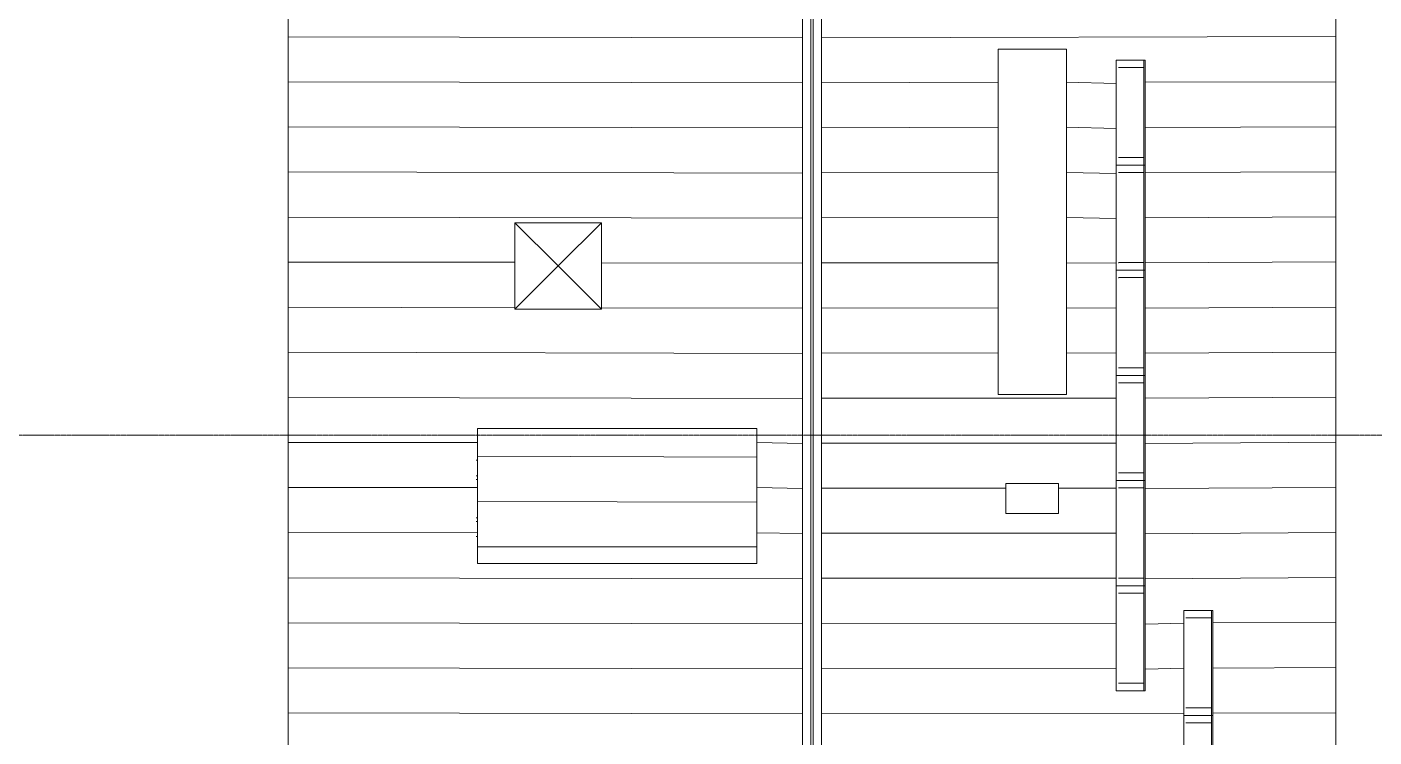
# Model space of a CAD drawing. Header units: millimetres. Extents: x -32 to 417638015, y -35 to 175284279.
# Drawn here: x 416899760 to 416917699, y 175264224 to 175273679 of the extents above; entities that cross this region are included whole.
import ezdxf

# ---------------------------------------------------------------- set-up
doc = ezdxf.new("R2010")
doc.units = ezdxf.units.MM
doc.linetypes.add('ADSK_Линия сетки', pattern=[25, 20, -2.5, 0, -2.5])
for name, color, linetype, lineweight in [('Воздуховоды', 7, 'Continuous', 18), ('Крыша', 7, 'Continuous', 9), ('Крыша штриховка', 7, 'Continuous', 9), ('Обобщенные модели', 7, 'Continuous', 18), ('Ограждение', 7, 'Continuous', 9), ('Оси', 253, 'Continuous', 9), ('Панели витража', 7, 'Continuous', 9), ('Перекрытие', 7, 'Continuous', 18), ('Стены наружные', 7, 'Continuous', 18), ('ШТРИХОВКА', 252, 'Continuous', 15)]:
    doc.layers.add(name, color=color, linetype=linetype, lineweight=lineweight)

# ---------------------------------------------------------------- blocks, each defined once
blk = doc.blocks.new('План 2 этажа')
at = {"layer": 'Крыша штриховка'}
h = blk.add_hatch(dxfattribs=at)
h.set_pattern_fill('FP_7', color=8, style=0, pattern_type=2)
h.set_pattern_definition([(0, (3122.886373053712, 338.699590410115), (0, 600), [])])
h.paths.add_polyline_path([(24948.80004635948, 18230.27166646549), (24948.66666336945, 43997.50480981125), (18096.35737305385, 43997.50480981126), (18096.35737305379, 21280.01757361874), (18240.31163832342, 21280.01757361874), (18394.57282858778, 21377.53129004146), (19190.80277217343, 20129.98887835853), (19193.947741215, 20124.20760816528), (18993.34485385375, 20101.85014254496), (19551.94719633606, 18893.73191051071), (19545.10929597431, 18901.77845665161), (19104.57185560354, 19591.0267576683), (19576.17915188265, 18230.2716664655), (24948.66666336945, 18230.27166646549)])
h.paths.add_polyline_path([(24338.50767186418, 25951.60090938563), (20618.50767186418, 25951.60090938563), (20618.50767186418, 27751.60090938567), (24338.50767186418, 27751.60090938567), (24338.50767186418, 26167.42987425793)])
h.paths.add_polyline_path([(24340.70906867704, 29410.6977985118), (23259.92214682029, 29410.6977985118), (23259.92214682029, 30560.6977985118), (24409.92214682029, 30560.6977985118), (24409.92214682029, 29410.6977985118), (24400.54117575276, 29410.6977985118)])
h.paths.add_polyline_path([(20618.50767186424, 35171.60090938564), (20618.50767186424, 36971.60090938568), (24338.50767186424, 36971.60090938568), (24338.50767186424, 35171.60090938564), (20669.9788869617, 35171.60090938564)])
h.paths.add_polyline_path([(21693.91914284875, 38560.69779851181), (21118.91914284875, 38560.69779851181), (21118.91914284875, 39710.69779851181), (22268.91914284875, 39710.69779851181), (22268.91914284875, 38560.69779851181), (21808.01363180799, 38560.69779851181)])
h = blk.add_hatch(dxfattribs=at)
h.set_pattern_fill('FP_8', color=8, style=0, pattern_type=2)
h.set_pattern_definition([(180, (4673.154373053752, 338.699590410115), (-7.347880794884119e-14, -600), [])])
h.paths.add_polyline_path([(29136.20403878472, 18230.27166646548), (29736.17588117236, 18230.27166646548), (31176.10949318006, 20365.06103687772), (31041.7371925211, 20388.47379282475), (31049.79390968848, 20401.66621146742), (31548.03242771537, 21069.77192170205), (31547.81466776808, 21140.01757361866), (31600.41798433103, 21140.01757361866), (31840.3595587149, 21461.76374571993), (31890.58216624544, 21424.31033503338), (32046.27519490768, 21655.13474239755), (32046.79058031493, 21307.81821778747), (32051.35737305379, 21304.41254109365), (32051.35737305385, 43997.50480981122), (25198.9146997481, 43997.50480981125), (25198.9146997481, 18230.27166646549), (27042.43535107706, 18230.27166646549)])
h.paths.add_polyline_path([(26383.64985499316, 19200.69779851178), (25439.92129636434, 19200.69779851178), (25439.92129636434, 20350.69779851179), (26589.92129636434, 20350.69779851179), (26589.92129636434, 19200.69779851178)])
h.paths.add_polyline_path([(28089.31969493092, 20711.69618810479), (27678.92162562296, 20711.69618810479), (27678.92162562296, 21461.69618810479), (28428.92162562296, 21461.69618810479), (28428.92162562296, 20711.69618810479), (28266.70939170063, 20711.69618810479)])
h.paths.add_polyline_path([(27655.92162562296, 22483.69152981743), (27655.92162562296, 22883.69152981743), (28355.92162562296, 22883.69152981743), (28355.92162562296, 22483.69152981743), (27678.92162562296, 22483.69152981743)])
h.paths.add_polyline_path([(28977.4077714663, 23480.20236718758), (28964.04469707707, 23480.20236718758), (28964.04469707707, 27680.20236718758), (29353.24429588864, 27680.20236718758), (29353.24429588864, 23480.20236718758), (28979.12149267871, 23480.20236718758)])
h.paths.add_polyline_path([(27655.92162562296, 23983.69959040963), (27550.92272609228, 23983.69959040963), (27550.92272609228, 27393.69959040962), (28460.92272609228, 27393.69959040962), (28460.92272609228, 23983.69959040963), (27715.35852628259, 23983.69959040963)])
h.paths.add_polyline_path([(30057.63901589601, 26149.66644219966), (30023.3146223661, 26149.66644219966), (30023.3146223661, 34549.66644219966), (30412.51422117767, 34549.66644219966), (30412.51422117767, 26149.66644219966), (30183.08838263853, 26149.66644219966)])
h.paths.add_polyline_path([(27989.24818123167, 29052.61847435495), (25770.56471138465, 29052.61847435495), (25770.56471138465, 30852.61847435496), (29489.20707424323, 30852.61847435502), (29489.20707424323, 29052.61847435495), (28089.31969493092, 29052.61847435495)])
h.paths.add_polyline_path([(29126.05215494643, 33477.57779851183), (29122.64611977147, 33477.57779851183), (29122.64611977147, 41877.57779851183), (29511.84571858309, 41877.57779851183), (29511.84571858303, 33477.57779851183), (29127.75672032143, 33477.57779851183)])
h.paths.add_polyline_path([(27655.92162562301, 35838.70152981744), (27655.92162562301, 36238.70152981744), (28355.92162562301, 36238.70152981744), (28355.92162562301, 35838.70152981744), (28089.31969493092, 35838.70152981744)])
h.paths.add_polyline_path([(27550.92272609228, 37423.69959040963), (27550.92272609228, 42023.69959040964), (28460.92272609228, 42023.69959040964), (28460.92272609228, 37423.69959040963), (27854.65362929914, 37423.69959040963)])
h = blk.add_hatch(dxfattribs=at)
h.set_pattern_fill('FP_21', color=8, style=0, pattern_type=2)
h.set_pattern_definition([(0, (801.1603730537463, 3158.699590410116), (0, 600), [])])
h.paths.add_polyline_path([(24338.50767186424, 35171.60090938564), (24338.50767186424, 36971.60090938565), (20618.50767186424, 36971.60090938568), (20618.50767186424, 35171.60090938568), (23901.78231951559, 35171.60090938564)])
at = {"layer": 'Воздуховоды', "color": 8}
for p, q in [((21118.91914284879, 39710.69779851179), (21693.91914284875, 39135.69779851177)), ((21118.91914284883, 38560.69779851176), (21118.91914284882, 39710.69779851176)), ((22268.91914284874, 39710.69779851176), (21118.91914284874, 39710.69779851176)), ((21118.91914284874, 38560.69779851176), (21118.91914284874, 39710.69779851176)), ((22268.91914284874, 39710.69779851176), (21118.91914284874, 39710.69779851176)), ((21693.91914284875, 39135.69779851177), (22268.91914284868, 39710.69779851179)), ((22268.91914284866, 39710.69779851176), (22268.91914284864, 38560.69779851176)), ((22268.91914284874, 39710.69779851176), (22268.91914284874, 38560.69779851176)), ((21693.91914284875, 39135.69779851177), (21118.9191428488, 38560.69779851173)), ((22268.91914284868, 38560.69779851173), (21693.91914284875, 39135.69779851177)), ((21118.91914284874, 38560.69779851176), (22268.91914284874, 38560.69779851176)), ((22268.91914284874, 38560.69779851176), (21118.91914284874, 38560.69779851176))]:
    blk.add_line(p, q, dxfattribs=at)
at = {"layer": 'Крыша', "color": 8}
for p, q in [((18096.35737305379, 43997.50480981121), (18096.35737305379, 21280.01757361873)), ((32051.35737305379, 21304.41254109362), (32051.35737305379, 43997.50480981117)), ((20618.50767186418, 36971.60090938564), (24338.50767186418, 36971.6009093856)), ((20618.50767186418, 36971.60090938564), (20618.50767186418, 35171.60090938564)), ((24338.50767186418, 36971.6009093856), (24338.50767186418, 35171.6009093856)), ((27655.92162562296, 36238.70152981741), (27656.92162562296, 36238.70152981741)), ((27656.92162562296, 35838.70152981741), (27655.92162562296, 35838.70152981741)), ((24338.50767186418, 35171.6009093856), (20618.50767186418, 35171.60090938564))]:
    blk.add_line(p, q, dxfattribs=at)
at = {"layer": 'Обобщенные модели', "color": 8, "lineweight": 9}
for p, q in [((29122.64611977146, 41877.57779851175), (29123.92917123112, 41877.57779851175)), ((29122.64611977145, 40477.57779851175), (29122.64611977146, 41877.57779851175)), ((29139.87172645547, 41877.57779851175), (29123.92917123113, 41877.57779851175)), ((29139.87172645546, 41877.57779851175), (29149.12786059924, 41877.57779851175)), ((29149.12786059924, 41877.57779851175), (29156.97051330137, 41877.57779851175)), ((29156.97051330136, 41877.57779851175), (29490.07469094317, 41877.57779851175)), ((29490.07469094317, 41877.57779851175), (29493.17521138029, 41877.57779851175)), ((29493.9374794321, 41877.5777985118), (29493.9374794321, 40477.5777985118)), ((29509.09542122518, 41877.57779851175), (29493.93747943207, 41877.57779851175)), ((29509.09542122517, 41877.57779851175), (29511.84571858302, 41877.57779851175)), ((29511.84571858301, 40477.57779851175), (29511.84571858302, 41877.57779851175)), ((29153.22196858514, 41779.0786814254), (29159.48252803249, 41779.0786814254)), ((29494.1613636474, 41780.27779851183), (29153.24082498818, 41780.27779851183)), ((29487.55853609214, 41779.0786814254), (29494.16197351899, 41779.0786814254)), ((29153.22196858512, 40579.0786814254), (29159.48252803247, 40579.0786814254)), ((29494.11187681597, 40580.27779851183), (29153.24082498816, 40580.27779851183)), ((29487.55853609212, 40579.0786814254), (29494.11187681598, 40579.0786814254)), ((29122.64611977146, 40477.57779851176), (29123.92917123112, 40477.57779851176)), ((29122.64611977145, 39077.57779851176), (29122.64611977146, 40477.57779851176)), ((29123.92917123112, 40477.57779851175), (29122.64611977145, 40477.57779851175)), ((29139.87172645547, 40477.57779851176), (29123.92917123113, 40477.57779851176)), ((29123.92917123111, 40477.57779851175), (29139.87172645545, 40477.57779851175)), ((29139.87172645546, 40477.57779851176), (29149.12786059924, 40477.57779851176)), ((29149.12786059923, 40477.57779851175), (29139.87172645545, 40477.57779851175)), ((29149.12786059924, 40477.57779851176), (29156.97051330137, 40477.57779851176)), ((29156.97051330136, 40477.57779851175), (29149.12786059923, 40477.57779851175)), ((29153.22196858514, 40379.07868142541), (29159.48252803249, 40379.07868142541)), ((29494.1613636474, 40380.27779851184), (29153.24082498818, 40380.27779851184)), ((29156.97051330136, 40477.57779851176), (29490.07469094317, 40477.57779851176)), ((29490.07469094316, 40477.57779851175), (29156.97051330136, 40477.57779851175)), ((29487.55853609214, 40379.07868142541), (29494.16197351899, 40379.07868142541)), ((29490.07469094317, 40477.57779851176), (29493.17521138029, 40477.57779851176)), ((29493.17521138027, 40477.57779851175), (29490.07469094317, 40477.57779851175)), ((29493.9374794321, 40477.57779851181), (29493.9374794321, 39077.57779851181)), ((29509.09542122518, 40477.57779851176), (29493.93747943207, 40477.57779851176)), ((29493.93747943206, 40477.57779851175), (29509.09542122517, 40477.57779851175)), ((29509.09542122517, 40477.57779851176), (29511.84571858302, 40477.57779851176)), ((29511.84571858301, 40477.57779851175), (29509.09542122516, 40477.57779851175)), ((29511.84571858301, 39077.57779851176), (29511.84571858302, 40477.57779851176)), ((29153.22196858512, 39179.0786814254), (29159.48252803247, 39179.0786814254)), ((29494.11187681597, 39180.27779851184), (29153.24082498816, 39180.27779851184)), ((29487.55853609212, 39179.0786814254), (29494.11187681598, 39179.0786814254)), ((29122.64611977146, 39077.5777985118), (29123.92917123112, 39077.5777985118)), ((29122.64611977145, 37677.5777985118), (29122.64611977146, 39077.5777985118)), ((29123.92917123112, 39077.57779851176), (29122.64611977145, 39077.57779851176)), ((29139.87172645547, 39077.5777985118), (29123.92917123113, 39077.5777985118)), ((29123.92917123111, 39077.57779851176), (29139.87172645545, 39077.57779851176)), ((29139.87172645546, 39077.5777985118), (29149.12786059924, 39077.5777985118)), ((29149.12786059923, 39077.57779851176), (29139.87172645545, 39077.57779851176)), ((29149.12786059924, 39077.5777985118), (29156.97051330137, 39077.5777985118)), ((29156.97051330136, 39077.57779851176), (29149.12786059923, 39077.57779851176)), ((29153.22196858514, 38979.07868142541), (29159.48252803249, 38979.07868142541)), ((29494.1613636474, 38980.27779851184), (29153.24082498818, 38980.27779851184)), ((29156.97051330136, 39077.5777985118), (29490.07469094317, 39077.5777985118)), ((29490.07469094316, 39077.57779851176), (29156.97051330136, 39077.57779851176)), ((29487.55853609214, 38979.07868142541), (29494.16197351899, 38979.07868142541)), ((29490.07469094317, 39077.5777985118), (29493.17521138029, 39077.5777985118)), ((29493.17521138027, 39077.57779851176), (29490.07469094317, 39077.57779851176)), ((29493.9374794321, 39077.57779851185), (29493.9374794321, 37677.57779851185)), ((29509.09542122518, 39077.5777985118), (29493.93747943207, 39077.5777985118)), ((29493.93747943206, 39077.57779851176), (29509.09542122517, 39077.57779851176)), ((29509.09542122517, 39077.5777985118), (29511.84571858302, 39077.5777985118)), ((29511.84571858301, 39077.57779851176), (29509.09542122516, 39077.57779851176)), ((29511.84571858301, 37677.5777985118), (29511.84571858302, 39077.5777985118)), ((29123.92917123112, 37677.5777985118), (29122.64611977145, 37677.5777985118)), ((29122.64611977146, 37677.57779851177), (29123.92917123112, 37677.57779851177)), ((29122.64611977145, 36277.57779851177), (29122.64611977146, 37677.57779851177)), ((29123.92917123111, 37677.5777985118), (29139.87172645545, 37677.5777985118)), ((29139.87172645547, 37677.57779851177), (29123.92917123113, 37677.57779851177)), ((29149.12786059923, 37677.5777985118), (29139.87172645545, 37677.5777985118)), ((29139.87172645546, 37677.57779851177), (29149.12786059924, 37677.57779851177)), ((29156.97051330136, 37677.5777985118), (29149.12786059923, 37677.5777985118)), ((29149.12786059924, 37677.57779851177), (29156.97051330137, 37677.57779851177)), ((29153.22196858512, 37779.0786814254), (29159.48252803247, 37779.0786814254)), ((29494.11187681597, 37780.27779851184), (29153.24082498816, 37780.27779851184)), ((29490.07469094316, 37677.5777985118), (29156.97051330136, 37677.5777985118)), ((29156.97051330136, 37677.57779851177), (29490.07469094317, 37677.57779851177)), ((29487.55853609212, 37779.0786814254), (29494.11187681598, 37779.0786814254)), ((29493.17521138027, 37677.5777985118), (29490.07469094317, 37677.5777985118)), ((29490.07469094317, 37677.57779851177), (29493.17521138029, 37677.57779851177)), ((29493.93747943206, 37677.5777985118), (29509.09542122517, 37677.5777985118)), ((29493.9374794321, 37677.57779851182), (29493.9374794321, 36277.57779851182)), ((29509.09542122518, 37677.57779851177), (29493.93747943207, 37677.57779851177)), ((29511.84571858301, 37677.5777985118), (29509.09542122516, 37677.5777985118)), ((29509.09542122517, 37677.57779851177), (29511.84571858302, 37677.57779851177)), ((29511.84571858301, 36277.57779851177), (29511.84571858302, 37677.57779851177)), ((29153.22196858514, 37579.07868142541), (29159.48252803249, 37579.07868142541)), ((29494.1613636474, 37580.27779851184), (29153.24082498818, 37580.27779851184)), ((29487.55853609214, 37579.07868142541), (29494.16197351899, 37579.07868142541)), ((29122.64611977146, 36277.57779851177), (29123.92917123112, 36277.57779851177)), ((29122.64611977145, 34877.57779851177), (29122.64611977146, 36277.57779851177)), ((29123.92917123112, 36277.57779851177), (29122.64611977145, 36277.57779851177)), ((29139.87172645547, 36277.57779851177), (29123.92917123113, 36277.57779851177)), ((29123.92917123111, 36277.57779851177), (29139.87172645545, 36277.57779851177)), ((29139.87172645546, 36277.57779851177), (29149.12786059924, 36277.57779851177)), ((29149.12786059923, 36277.57779851177), (29139.87172645545, 36277.57779851177)), ((29149.12786059924, 36277.57779851177), (29156.97051330137, 36277.57779851177)), ((29156.97051330136, 36277.57779851177), (29149.12786059923, 36277.57779851177)), ((29153.22196858512, 36379.0786814254), (29159.48252803247, 36379.0786814254)), ((29494.11187681597, 36380.27779851184), (29153.24082498816, 36380.27779851184)), ((29156.97051330136, 36277.57779851177), (29490.07469094317, 36277.57779851177)), ((29490.07469094316, 36277.57779851177), (29156.97051330136, 36277.57779851177)), ((29487.55853609212, 36379.0786814254), (29494.11187681598, 36379.0786814254)), ((29490.07469094317, 36277.57779851177), (29493.17521138029, 36277.57779851177)), ((29493.17521138027, 36277.57779851177), (29490.07469094317, 36277.57779851177)), ((29493.9374794321, 36277.57779851182), (29493.9374794321, 34877.57779851182)), ((29509.09542122518, 36277.57779851177), (29493.93747943207, 36277.57779851177)), ((29493.93747943206, 36277.57779851177), (29509.09542122517, 36277.57779851177)), ((29509.09542122517, 36277.57779851177), (29511.84571858302, 36277.57779851177)), ((29511.84571858301, 36277.57779851177), (29509.09542122516, 36277.57779851177)), ((29511.84571858301, 34877.57779851177), (29511.84571858302, 36277.57779851177)), ((29153.22196858514, 36179.07868142542), (29159.48252803249, 36179.07868142542)), ((29494.1613636474, 36180.27779851185), (29153.24082498818, 36180.27779851185)), ((29487.55853609214, 36179.07868142542), (29494.16197351899, 36179.07868142542)), ((29122.64611977146, 34877.57779851177), (29123.92917123112, 34877.57779851177)), ((29122.64611977145, 33477.57779851177), (29122.64611977146, 34877.57779851177)), ((29123.92917123112, 34877.57779851177), (29122.64611977145, 34877.57779851177)), ((29139.87172645547, 34877.57779851177), (29123.92917123113, 34877.57779851177)), ((29123.92917123111, 34877.57779851177), (29139.87172645545, 34877.57779851177)), ((29139.87172645546, 34877.57779851177), (29149.12786059924, 34877.57779851177)), ((29149.12786059923, 34877.57779851177), (29139.87172645545, 34877.57779851177)), ((29149.12786059924, 34877.57779851177), (29156.97051330137, 34877.57779851177)), ((29156.97051330136, 34877.57779851177), (29149.12786059923, 34877.57779851177)), ((29153.22196858512, 34979.07868142541), (29159.48252803247, 34979.07868142541)), ((29494.11187681597, 34980.27779851184), (29153.24082498816, 34980.27779851184)), ((29156.97051330136, 34877.57779851177), (29490.07469094317, 34877.57779851177)), ((29490.07469094316, 34877.57779851177), (29156.97051330136, 34877.57779851177)), ((29487.55853609212, 34979.07868142541), (29494.11187681598, 34979.07868142541)), ((29490.07469094317, 34877.57779851177), (29493.17521138029, 34877.57779851177)), ((29493.17521138027, 34877.57779851177), (29490.07469094317, 34877.57779851177)), ((29493.9374794321, 34877.57779851182), (29493.9374794321, 33477.57779851182)), ((29509.09542122518, 34877.57779851177), (29493.93747943207, 34877.57779851177)), ((29493.93747943206, 34877.57779851177), (29509.09542122517, 34877.57779851177)), ((29509.09542122517, 34877.57779851177), (29511.84571858302, 34877.57779851177)), ((29511.84571858301, 34877.57779851177), (29509.09542122516, 34877.57779851177)), ((29511.84571858301, 33477.57779851177), (29511.84571858302, 34877.57779851177)), ((29153.22196858514, 34779.07868142542), (29159.48252803249, 34779.07868142542)), ((29494.1613636474, 34780.27779851185), (29153.24082498818, 34780.27779851185)), ((29487.55853609214, 34779.07868142542), (29494.16197351899, 34779.07868142542)), ((30023.31462236604, 34549.66644219959), (30024.5976738257, 34549.66644219959)), ((30023.31462236603, 33149.66644219959), (30023.31462236604, 34549.66644219959)), ((30040.54022905005, 34549.66644219959), (30024.5976738257, 34549.66644219959)), ((30040.54022905004, 34549.66644219959), (30049.79636319381, 34549.66644219959)), ((30049.79636319382, 34549.66644219959), (30057.63901589595, 34549.66644219959)), ((30053.89047117971, 34451.16732511324), (30060.15103062706, 34451.16732511324)), ((30394.82986624198, 34452.36644219967), (30053.90932758275, 34452.36644219967)), ((30057.63901589594, 34549.66644219959), (30390.74319353775, 34549.66644219959)), ((30388.22703868671, 34451.16732511324), (30394.83047611357, 34451.16732511324)), ((30390.74319353775, 34549.66644219959), (30393.84371397486, 34549.66644219959)), ((30394.60598202668, 34549.66644219964), (30394.60598202667, 33149.66644219964)), ((30409.76392381976, 34549.66644219959), (30394.60598202665, 34549.66644219959)), ((30409.76392381975, 34549.66644219959), (30412.5142211776, 34549.66644219959)), ((30412.51422117759, 33149.66644219959), (30412.5142211776, 34549.66644219959)), ((29153.22196858512, 33579.07868142541), (29159.48252803247, 33579.07868142541)), ((29494.11187681597, 33580.27779851184), (29153.24082498816, 33580.27779851184)), ((29487.55853609212, 33579.07868142541), (29494.11187681598, 33579.07868142541)), ((29123.92917123112, 33477.57779851177), (29122.64611977145, 33477.57779851177)), ((29123.92917123111, 33477.57779851177), (29139.87172645545, 33477.57779851177)), ((29149.12786059923, 33477.57779851177), (29139.87172645545, 33477.57779851177)), ((29156.97051330136, 33477.57779851177), (29149.12786059923, 33477.57779851177)), ((29490.07469094316, 33477.57779851177), (29156.97051330136, 33477.57779851177)), ((29493.17521138027, 33477.57779851177), (29490.07469094317, 33477.57779851177)), ((29493.93747943206, 33477.57779851177), (29509.09542122517, 33477.57779851177)), ((29511.84571858301, 33477.57779851177), (29509.09542122516, 33477.57779851177)), ((30053.89047117969, 33251.16732511323), (30060.15103062705, 33251.16732511323)), ((30394.78037941055, 33252.36644219967), (30053.90932758274, 33252.36644219967)), ((30388.22703868669, 33251.16732511323), (30394.78037941056, 33251.16732511323)), ((30023.31462236604, 33149.6664421996), (30024.5976738257, 33149.6664421996)), ((30023.31462236603, 31749.6664421996), (30023.31462236604, 33149.6664421996)), ((30024.59767382569, 33149.66644219959), (30023.31462236603, 33149.66644219959)), ((30040.54022905005, 33149.6664421996), (30024.5976738257, 33149.6664421996)), ((30024.59767382569, 33149.66644219959), (30040.54022905003, 33149.66644219959)), ((30040.54022905004, 33149.6664421996), (30049.79636319381, 33149.6664421996)), ((30049.7963631938, 33149.66644219959), (30040.54022905003, 33149.66644219959)), ((30049.79636319382, 33149.6664421996), (30057.63901589595, 33149.6664421996)), ((30057.63901589593, 33149.66644219959), (30049.79636319381, 33149.66644219959)), ((30053.89047117971, 33051.16732511325), (30060.15103062706, 33051.16732511325)), ((30394.82986624198, 33052.36644219968), (30053.90932758275, 33052.36644219968)), ((30057.63901589594, 33149.6664421996), (30390.74319353775, 33149.6664421996)), ((30390.74319353774, 33149.66644219959), (30057.63901589593, 33149.66644219959)), ((30388.22703868671, 33051.16732511325), (30394.83047611357, 33051.16732511325)), ((30390.74319353775, 33149.6664421996), (30393.84371397486, 33149.6664421996)), ((30393.84371397485, 33149.66644219959), (30390.74319353774, 33149.66644219959)), ((30394.60598202668, 33149.66644219965), (30394.60598202667, 31749.66644219965)), ((30409.76392381976, 33149.6664421996), (30394.60598202665, 33149.6664421996)), ((30394.60598202663, 33149.66644219959), (30409.76392381974, 33149.66644219959)), ((30409.76392381975, 33149.6664421996), (30412.5142211776, 33149.6664421996)), ((30412.51422117759, 33149.66644219959), (30409.76392381974, 33149.66644219959)), ((30412.51422117759, 31749.6664421996), (30412.5142211776, 33149.6664421996))]:
    blk.add_line(p, q, dxfattribs=at)
at = {"layer": 'Ограждение', "color": 8}
for p, q in [((24948.80004635949, 43997.50480981119), (24948.80004635945, 18230.27166646547)), ((25056.86469774988, 43997.50480981119), (25056.86469774984, 18230.27166646547)), ((25090.85004835766, 18230.27166646547), (25090.85004835771, 43997.50480981119)), ((25198.91469974809, 43997.50480981119), (25198.91469974804, 18230.27166646547))]:
    blk.add_line(p, q, dxfattribs=at)
at = {"layer": 'Оси', "color": 8, "linetype": 'ADSK_Линия сетки'}
blk.add_line((-9428.371165078832, 36883.69959040972), (56691.21025106538, 36883.69959040951), dxfattribs=at)
at = {"layer": 'Панели витража', "color": 8}
for p, q in [((20618.50767186422, 36551.80992387723), (20600.45905916696, 36551.80992387723)), ((20618.50767186422, 36341.80992387726), (20600.45905916695, 36341.80992387726)), ((20618.50767186422, 36291.80992387723), (20600.45905916695, 36291.80992387723)), ((20618.50767186422, 35781.80992387726), (20600.45905916695, 35781.80992387726)), ((20618.50767186422, 35731.80992387724), (20600.45905916696, 35731.80992387724)), ((20618.50767186422, 35531.80992387726), (20600.45905916695, 35531.80992387726))]:
    blk.add_line(p, q, dxfattribs=at)
at = {"layer": 'Перекрытие', "color": 8}
for p, q in [((28460.92272609228, 42023.6995904096), (27550.92272609228, 42023.6995904096)), ((27550.92272609228, 42023.6995904096), (27550.92272609228, 37423.69959040959)), ((28460.92272609228, 37423.69959040959), (28460.92272609228, 42023.6995904096)), ((27550.92272609228, 37423.69959040959), (28460.92272609228, 37423.69959040959))]:
    blk.add_line(p, q, dxfattribs=at)
at = {"layer": 'Стены наружные', "color": 8}
for p, q in [((27655.92162562296, 36239.7015298174), (28356.92162562296, 36239.7015298174)), ((27655.92162562296, 35837.70152981741), (27655.92162562296, 36239.7015298174)), ((28355.92162562296, 36238.70152981741), (27656.92162562296, 36238.70152981741)), ((27656.92162562296, 35838.70152981741), (27656.92162562296, 36238.70152981741)), ((28355.92162562296, 35838.70152981741), (28355.92162562296, 36238.70152981741)), ((28356.92162562296, 36239.7015298174), (28356.92162562296, 35837.70152981741)), ((28356.92162562296, 35837.70152981741), (27655.92162562296, 35837.70152981741)), ((27656.92162562296, 35838.70152981741), (28355.92162562296, 35838.70152981741))]:
    blk.add_line(p, q, dxfattribs=at)

msp = doc.modelspace()

# ---------------------------------------------------------------- block references
at = {"layer": 'ШТРИХОВКА'}
msp.add_blockref('План 2 этажа', (416885140.0062945, 175231360.8653707), dxfattribs=at)

doc.saveas('drawing.dxf')
